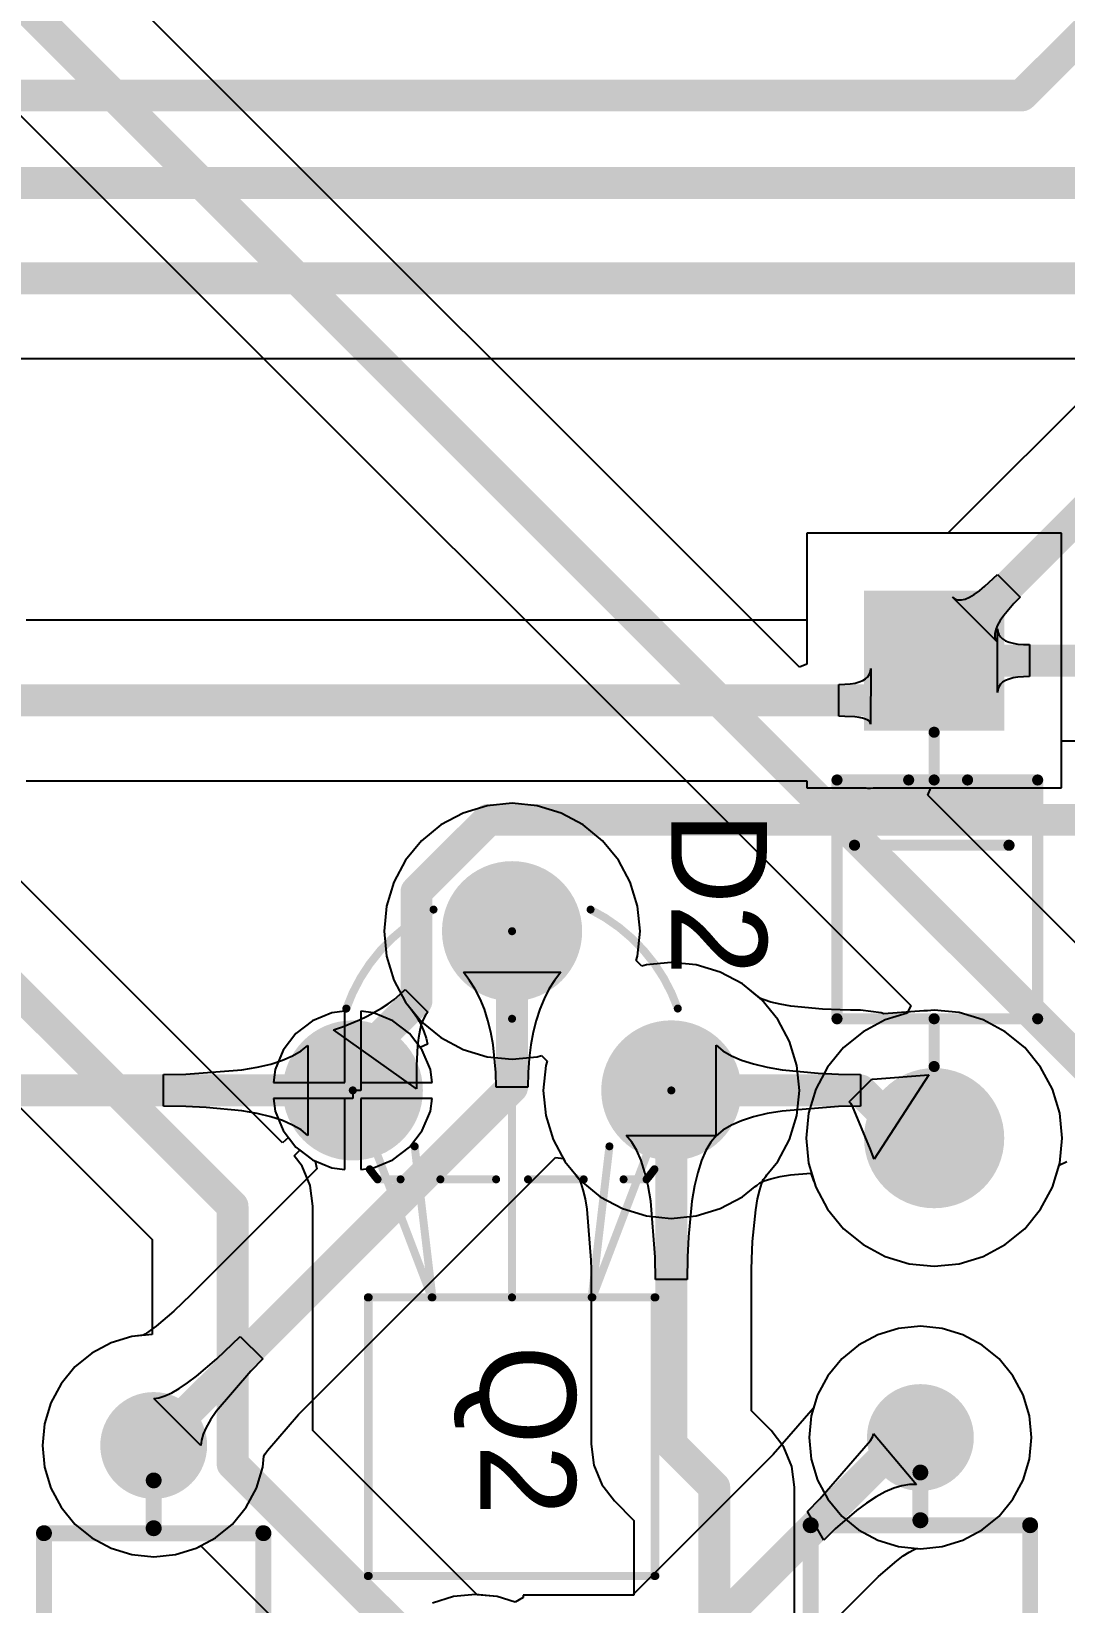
# Model space of a CAD drawing. Header units: millimetres. Extents: x 0 to 190, y 0 to 100.
# Drawn here: x 145.5 to 161.97, y 39.71 to 64.78 of the extents above; entities that cross this region are included whole.
import ezdxf

# ---------------------------------------------------------------- set-up
doc = ezdxf.new("R2010")
doc.units = ezdxf.units.MM
for name, color, linetype in [('BottomLayer', 5, 'Continuous'), ('BottomSolder', 6, 'Continuous'), ('Mechanical13', 56, 'Continuous'), ('MultiLayer', 9, 'Continuous'), ('PadHoleLayer', 156, 'Continuous'), ('TopLayer', 1, 'Continuous'), ('TopOverlay', 2, 'Continuous'), ('TopSolder', 216, 'Continuous')]:
    doc.layers.add(name, color=color, linetype=linetype)

# ---------------------------------------------------------------- blocks, each defined once
blk = doc.blocks.new('_________1_2__35')
at = {"layer": 'BottomLayer'}
h = blk.add_hatch(color=5, dxfattribs=at)
edge = h.paths.add_edge_path()
edge.add_arc((-6.4, 0), 0.75, 0, 360)
h = blk.add_hatch(color=5, dxfattribs=at)
edge = h.paths.add_edge_path()
edge.add_arc((6.4, 0), 0.75, 0, 360)
at = {"layer": 'BottomSolder'}
h = blk.add_hatch(color=6, dxfattribs=at)
edge = h.paths.add_edge_path()
edge.add_arc((-6.4, 0), 0.852, 0, 360)
h = blk.add_hatch(color=6, dxfattribs=at)
edge = h.paths.add_edge_path()
edge.add_arc((6.4, 0), 0.852, 0, 360)
at = {"layer": 'MultiLayer'}
h = blk.add_hatch(color=9, dxfattribs=at)
edge = h.paths.add_edge_path()
edge.add_arc((-6.4, 0), 0.75, 0, 360)
h = blk.add_hatch(color=9, dxfattribs=at)
edge = h.paths.add_edge_path()
edge.add_arc((6.4, 0), 0.75, 0, 360)
at = {"layer": 'PadHoleLayer'}
h = blk.add_hatch(color=156, dxfattribs=at)
edge = h.paths.add_edge_path()
edge.add_arc((-6.4, 0), 0.35, 0, 360)
h = blk.add_hatch(color=156, dxfattribs=at)
edge = h.paths.add_edge_path()
edge.add_arc((6.4, 0), 0.35, 0, 360)
at = {"layer": 'TopLayer'}
h = blk.add_hatch(color=1, dxfattribs=at)
edge = h.paths.add_edge_path()
edge.add_arc((-6.4, 0), 0.75, 0, 360)
h = blk.add_hatch(color=1, dxfattribs=at)
edge = h.paths.add_edge_path()
edge.add_arc((6.4, 0), 0.75, 0, 360)
at = {"layer": 'TopSolder'}
h = blk.add_hatch(color=216, dxfattribs=at)
edge = h.paths.add_edge_path()
edge.add_arc((-6.4, 0), 0.852, 0, 360)
h = blk.add_hatch(color=216, dxfattribs=at)
edge = h.paths.add_edge_path()
edge.add_arc((6.4, 0), 0.852, 0, 360)
at = {"layer": 'TopOverlay', "const_width": 0.254}
for points in [[(-5, 1.75), (-5, -1.75)], [(-5, 1.75), (5, 1.75)], [(5, 1.75), (5, -1.75)], [(-5.842, 0), (-5.08, 0)], [(5.08, 0), (5.842, 0)], [(-5, -1.75), (5, -1.75)]]:
    blk.add_lwpolyline(points, dxfattribs=at)
at = {"layer": 'TopOverlay', "const_width": 0.127}
for points in [[(-5.064, 1.75, 1), (-4.937, 1.75, 1)], [(-5.064, 1.75, 1), (-4.937, 1.75, 1)], [(4.937, 1.75, 1), (5.064, 1.75, 1)], [(4.937, 1.75, 1), (5.064, 1.75, 1)], [(-5.905, 0, 1), (-5.779, 0, 1)], [(-5.144, 0, 1), (-5.016, 0, 1)], [(5.016, 0, 1), (5.144, 0, 1)], [(5.779, 0, 1), (5.905, 0, 1)], [(-5.064, -1.75, 1), (-4.937, -1.75, 1)], [(-5.064, -1.75, 1), (-4.937, -1.75, 1)], [(4.937, -1.75, 1), (5.064, -1.75, 1)], [(4.937, -1.75, 1), (5.064, -1.75, 1)]]:
    blk.add_lwpolyline(points, format="xyb", close=True, dxfattribs=at)
blk = doc.blocks.new('_________1_2__36')
at = {"layer": 'BottomLayer'}
h = blk.add_hatch(color=5, dxfattribs=at)
edge = h.paths.add_edge_path()
edge.add_arc((-6.4, 0), 0.75, 0, 360)
h = blk.add_hatch(color=5, dxfattribs=at)
edge = h.paths.add_edge_path()
edge.add_arc((6.4, 0), 0.75, 0, 360)
at = {"layer": 'BottomSolder'}
h = blk.add_hatch(color=6, dxfattribs=at)
edge = h.paths.add_edge_path()
edge.add_arc((-6.4, 0), 0.852, 0, 360)
h = blk.add_hatch(color=6, dxfattribs=at)
edge = h.paths.add_edge_path()
edge.add_arc((6.4, 0), 0.852, 0, 360)
at = {"layer": 'MultiLayer'}
h = blk.add_hatch(color=9, dxfattribs=at)
edge = h.paths.add_edge_path()
edge.add_arc((-6.4, 0), 0.75, 0, 360)
h = blk.add_hatch(color=9, dxfattribs=at)
edge = h.paths.add_edge_path()
edge.add_arc((6.4, 0), 0.75, 0, 360)
at = {"layer": 'PadHoleLayer'}
h = blk.add_hatch(color=156, dxfattribs=at)
edge = h.paths.add_edge_path()
edge.add_arc((-6.4, 0), 0.35, 0, 360)
h = blk.add_hatch(color=156, dxfattribs=at)
edge = h.paths.add_edge_path()
edge.add_arc((6.4, 0), 0.35, 0, 360)
at = {"layer": 'TopLayer'}
h = blk.add_hatch(color=1, dxfattribs=at)
edge = h.paths.add_edge_path()
edge.add_arc((-6.4, 0), 0.75, 0, 360)
h = blk.add_hatch(color=1, dxfattribs=at)
edge = h.paths.add_edge_path()
edge.add_arc((6.4, 0), 0.75, 0, 360)
at = {"layer": 'TopSolder'}
h = blk.add_hatch(color=216, dxfattribs=at)
edge = h.paths.add_edge_path()
edge.add_arc((-6.4, 0), 0.852, 0, 360)
h = blk.add_hatch(color=216, dxfattribs=at)
edge = h.paths.add_edge_path()
edge.add_arc((6.4, 0), 0.852, 0, 360)
at = {"layer": 'TopOverlay', "const_width": 0.254}
for points in [[(-5, -1.75), (-5, 1.75)], [(5, 1.75), (-5, 1.75)], [(5, -1.75), (5, 1.75)], [(-5.08, 0), (-5.842, 0)], [(5.842, 0), (5.08, 0)], [(5, -1.75), (-5, -1.75)]]:
    blk.add_lwpolyline(points, dxfattribs=at)
at = {"layer": 'TopOverlay', "const_width": 0.127}
for points in [[(-5.064, 1.75, 1), (-4.937, 1.75, 1)], [(-5.064, 1.75, 1), (-4.937, 1.75, 1)], [(4.937, 1.75, 1), (5.064, 1.75, 1)], [(4.937, 1.75, 1), (5.064, 1.75, 1)], [(-5.905, 0, 1), (-5.779, 0, 1)], [(-5.144, 0, 1), (-5.016, 0, 1)], [(5.016, 0, 1), (5.144, 0, 1)], [(5.779, 0, 1), (5.905, 0, 1)], [(-5.064, -1.75, 1), (-4.937, -1.75, 1)], [(-5.064, -1.75, 1), (-4.937, -1.75, 1)], [(4.937, -1.75, 1), (5.064, -1.75, 1)], [(4.937, -1.75, 1), (5.064, -1.75, 1)]]:
    blk.add_lwpolyline(points, format="xyb", close=True, dxfattribs=at)
blk = doc.blocks.new('TO_92_F____41')
at = {"layer": 'BottomLayer'}
h = blk.add_hatch(color=5, dxfattribs=at)
edge = h.paths.add_edge_path()
edge.add_arc((0, 2.54), 1.016, 0, 360)
h = blk.add_hatch(color=5, dxfattribs=at)
edge = h.paths.add_edge_path()
edge.add_arc((2.54, 0), 1.016, 0, 360)
h = blk.add_hatch(color=5, dxfattribs=at)
edge = h.paths.add_edge_path()
edge.add_arc((0, -2.54), 1.016, 0, 360)
at = {"layer": 'BottomSolder'}
h = blk.add_hatch(color=6, dxfattribs=at)
edge = h.paths.add_edge_path()
edge.add_arc((0, 2.54), 1.118, 0, 360)
h = blk.add_hatch(color=6, dxfattribs=at)
edge = h.paths.add_edge_path()
edge.add_arc((2.54, 0), 1.118, 0, 360)
h = blk.add_hatch(color=6, dxfattribs=at)
edge = h.paths.add_edge_path()
edge.add_arc((0, -2.54), 1.118, 0, 360)
at = {"layer": 'MultiLayer'}
h = blk.add_hatch(color=9, dxfattribs=at)
edge = h.paths.add_edge_path()
edge.add_arc((0, 2.54), 1.016, 0, 360)
h = blk.add_hatch(color=9, dxfattribs=at)
edge = h.paths.add_edge_path()
edge.add_arc((2.54, 0), 1.016, 0, 360)
h = blk.add_hatch(color=9, dxfattribs=at)
edge = h.paths.add_edge_path()
edge.add_arc((0, -2.54), 1.016, 0, 360)
at = {"layer": 'PadHoleLayer'}
h = blk.add_hatch(color=156, dxfattribs=at)
edge = h.paths.add_edge_path()
edge.add_arc((0, 2.54), 0.457, 0, 360)
h = blk.add_hatch(color=156, dxfattribs=at)
edge = h.paths.add_edge_path()
edge.add_arc((2.54, 0), 0.457, 0, 360)
h = blk.add_hatch(color=156, dxfattribs=at)
edge = h.paths.add_edge_path()
edge.add_arc((0, -2.54), 0.457, 0, 360)
at = {"layer": 'TopLayer'}
h = blk.add_hatch(color=1, dxfattribs=at)
edge = h.paths.add_edge_path()
edge.add_arc((0, 2.54), 1.016, 0, 360)
h = blk.add_hatch(color=1, dxfattribs=at)
edge = h.paths.add_edge_path()
edge.add_arc((2.54, 0), 1.016, 0, 360)
h = blk.add_hatch(color=1, dxfattribs=at)
edge = h.paths.add_edge_path()
edge.add_arc((0, -2.54), 1.016, 0, 360)
at = {"layer": 'TopSolder'}
h = blk.add_hatch(color=216, dxfattribs=at)
edge = h.paths.add_edge_path()
edge.add_arc((0, 2.54), 1.118, 0, 360)
h = blk.add_hatch(color=216, dxfattribs=at)
edge = h.paths.add_edge_path()
edge.add_arc((2.54, 0), 1.118, 0, 360)
h = blk.add_hatch(color=216, dxfattribs=at)
edge = h.paths.add_edge_path()
edge.add_arc((0, -2.54), 1.118, 0, 360)
at = {"layer": 'Mechanical13', "const_width": 0.127}
for points in [[(0, 2.54), (-3.302, 1.281)], [(-7.747, 2.286), (-3.302, 2.286)], [(-7.747, 2.286), (-7.747, -2.286)], [(-3.302, 2.286), (-3.302, -2.286)], [(-3.302, 0.002), (2.54, 0)], [(-3.302, -1.281), (0, -2.54)], [(-7.747, -2.286), (-3.302, -2.286)]]:
    blk.add_lwpolyline(points, dxfattribs=at)
at = {"layer": 'Mechanical13', "const_width": 0.0635}
for points in [[(-0.032, 2.54, 1), (0.032, 2.54, 1)], [(-7.779, 2.286, 1), (-7.715, 2.286, 1)], [(-7.779, 2.286, 1), (-7.715, 2.286, 1)], [(-3.334, 2.286, 1), (-3.27, 2.286, 1)], [(-3.334, 2.286, 1), (-3.27, 2.286, 1)], [(-3.334, 1.281, 1), (-3.27, 1.281, 1)], [(-3.334, 0.002, 1), (-3.27, 0.002, 1)], [(2.508, 0, 1), (2.572, 0, 1)], [(-3.334, -1.281, 1), (-3.27, -1.281, 1)], [(-7.779, -2.286, 1), (-7.715, -2.286, 1)], [(-7.779, -2.286, 1), (-7.715, -2.286, 1)], [(-3.334, -2.286, 1), (-3.27, -2.286, 1)], [(-3.334, -2.286, 1), (-3.27, -2.286, 1)], [(-0.032, -2.54, 1), (0.032, -2.54, 1)]]:
    blk.add_lwpolyline(points, format="xyb", close=True, dxfattribs=at)
at = {"layer": 'TopOverlay', "const_width": 0.127}
for points in [[(1.306, 2.643, -0.195037), (2.885, 1.252)], [(-1.419, 2.145, -0.018164), (-1.258, 2.27)], [(2.885, -1.252, -0.195037), (1.306, -2.643)], [(-1.258, -2.27, -0.018164), (-1.419, -2.145)]]:
    blk.add_lwpolyline(points, format="xyb", dxfattribs=at)
at = {"layer": 'TopOverlay', "const_width": 0.0635}
for points in [[(1.274, 2.643, 1), (1.338, 2.643, 1)], [(-7.78, 2.3, 1), (-7.716, 2.3, 1)], [(-7.78, 2.3, 1), (-7.716, 2.3, 1)], [(-3.335, 2.3, 1), (-3.271, 2.3, 1)], [(-3.335, 2.3, 1), (-3.271, 2.3, 1)], [(-1.29, 2.27, 1), (-1.227, 2.27, 1)], [(-1.451, 2.145, 1), (-1.387, 2.145, 1)], [(-1.451, 2.145, 1), (-1.387, 2.145, 1)], [(-1.451, 1.778, 1), (-1.387, 1.778, 1)], [(-0.924, 1.553, 1), (-0.861, 1.553, 1)], [(-3.334, 1.27, 1), (-3.27, 1.27, 1)], [(2.854, 1.252, 1), (2.917, 1.252, 1)], [(-1.451, 1.143, 1), (-1.387, 1.143, 1)], [(-1.451, 0.254, 1), (-1.387, 0.254, 1)], [(-3.335, 0, 1), (-3.271, 0, 1)], [(1.111, 0, 1), (1.175, 0, 1)], [(-1.451, -0.254, 1), (-1.387, -0.254, 1)], [(-3.334, -1.27, 1), (-3.27, -1.27, 1)], [(-1.451, -1.143, 1), (-1.387, -1.143, 1)], [(2.854, -1.252, 1), (2.917, -1.252, 1)], [(-0.924, -1.553, 1), (-0.861, -1.553, 1)], [(-1.451, -1.778, 1), (-1.387, -1.778, 1)], [(-7.78, -2.272, 1), (-7.716, -2.272, 1)], [(-7.78, -2.272, 1), (-7.716, -2.272, 1)], [(-3.335, -2.272, 1), (-3.271, -2.272, 1)], [(-3.335, -2.272, 1), (-3.271, -2.272, 1)], [(-1.451, -2.145, 1), (-1.387, -2.145, 1)], [(-1.451, -2.145, 1), (-1.387, -2.145, 1)], [(-1.29, -2.27, 1), (-1.227, -2.27, 1)], [(1.274, -2.643, 1), (1.338, -2.643, 1)]]:
    blk.add_lwpolyline(points, format="xyb", close=True, dxfattribs=at)
at = {"layer": 'TopOverlay', "const_width": 0.127}
for points in [[(-7.748, 2.3), (-3.303, 2.3)], [(-7.748, 2.3), (-7.748, -2.272)], [(-3.303, 2.3), (-3.303, -2.272)], [(-1.419, 2.145), (-1.419, 1.778)], [(-0.892, 1.553), (-3.302, 1.27)], [(-1.419, 1.143), (-1.419, 0.254)], [(-3.303, 0), (1.143, 0)], [(-1.419, -0.254), (-1.419, -1.143)], [(-3.302, -1.27), (-0.892, -1.553)], [(-1.419, -1.778), (-1.419, -2.145)], [(-7.748, -2.272), (-3.303, -2.272)]]:
    blk.add_lwpolyline(points, dxfattribs=at)
blk = doc.blocks.new('DIODE_1A_57')
at = {"layer": 'BottomLayer'}
blk.add_hatch(color=5, dxfattribs=at).paths.add_polyline_path([(-9.906, 1.016), (-7.874, 1.016), (-7.874, -1.016), (-9.906, -1.016)])
h = blk.add_hatch(color=5, dxfattribs=at)
edge = h.paths.add_edge_path()
edge.add_arc((-1.27, 0), 1.016, 0, 360)
at = {"layer": 'BottomSolder'}
blk.add_hatch(color=6, dxfattribs=at).paths.add_polyline_path([(-10.008, 1.118), (-7.772, 1.118), (-7.772, -1.118), (-10.008, -1.118)])
h = blk.add_hatch(color=6, dxfattribs=at)
edge = h.paths.add_edge_path()
edge.add_arc((-1.27, 0), 1.118, 0, 360)
at = {"layer": 'MultiLayer'}
blk.add_hatch(color=9, dxfattribs=at).paths.add_polyline_path([(-9.906, 1.016), (-7.874, 1.016), (-7.874, -1.016), (-9.906, -1.016)])
h = blk.add_hatch(color=9, dxfattribs=at)
edge = h.paths.add_edge_path()
edge.add_arc((-1.27, 0), 1.016, 0, 360)
at = {"layer": 'PadHoleLayer'}
h = blk.add_hatch(color=156, dxfattribs=at)
edge = h.paths.add_edge_path()
edge.add_arc((-8.89, 0), 0.445, 0, 360)
h = blk.add_hatch(color=156, dxfattribs=at)
edge = h.paths.add_edge_path()
edge.add_arc((-1.27, 0), 0.445, 0, 360)
at = {"layer": 'TopLayer'}
blk.add_hatch(color=1, dxfattribs=at).paths.add_polyline_path([(-9.906, 1.016), (-7.874, 1.016), (-7.874, -1.016), (-9.906, -1.016)])
h = blk.add_hatch(color=1, dxfattribs=at)
edge = h.paths.add_edge_path()
edge.add_arc((-1.27, 0), 1.016, 0, 360)
at = {"layer": 'TopOverlay'}
blk.add_hatch(color=2, dxfattribs=at).paths.add_polyline_path([(-6.985, -1.549), (-6.477, -1.549), (-6.477, 1.651), (-6.985, 1.651)])
at = {"layer": 'TopSolder'}
blk.add_hatch(color=216, dxfattribs=at).paths.add_polyline_path([(-10.008, 1.118), (-7.772, 1.118), (-7.772, -1.118), (-10.008, -1.118)])
h = blk.add_hatch(color=216, dxfattribs=at)
edge = h.paths.add_edge_path()
edge.add_arc((-1.27, 0), 1.118, 0, 360)
at = {"layer": 'TopOverlay', "const_width": 0.178}
for points in [[(-6.985, 0), (-6.985, 1.651)], [(-3.175, 1.651), (-6.985, 1.651)], [(-3.175, -1.549), (-3.175, 1.651)], [(-5.944, -1.27), (-5.944, 1.194)], [(-6.985, 0), (-6.985, 0.533)], [(-6.985, 0), (-7.747, 0)], [(-6.985, -1.549), (-6.985, 0)], [(-6.985, -0.406), (-6.985, 0)], [(-2.413, 0), (-3.175, 0)], [(-3.175, -1.549), (-6.985, -1.549)]]:
    blk.add_lwpolyline(points, dxfattribs=at)
at = {"layer": 'TopOverlay', "const_width": 0.0889}
for points in [[(-7.029, 1.651, 1), (-6.941, 1.651, 1)], [(-7.029, 1.651, 1), (-6.941, 1.651, 1)], [(-3.219, 1.651, 1), (-3.131, 1.651, 1)], [(-3.219, 1.651, 1), (-3.131, 1.651, 1)], [(-5.988, 1.194, 1), (-5.899, 1.194, 1)], [(-7.029, 0.533, 1), (-6.941, 0.533, 1)], [(-7.791, 0, 1), (-7.703, 0, 1)], [(-7.029, 0, 1), (-6.941, 0, 1)], [(-7.029, 0, 1), (-6.941, 0, 1)], [(-7.029, 0, 1), (-6.941, 0, 1)], [(-7.029, 0, 1), (-6.941, 0, 1)], [(-7.029, 0, 1), (-6.941, 0, 1)], [(-3.219, 0, 1), (-3.131, 0, 1)], [(-2.457, 0, 1), (-2.369, 0, 1)], [(-7.029, -0.406, 1), (-6.941, -0.406, 1)], [(-5.988, -1.27, 1), (-5.899, -1.27, 1)], [(-7.029, -1.549, 1), (-6.941, -1.549, 1)], [(-7.029, -1.549, 1), (-6.941, -1.549, 1)], [(-3.219, -1.549, 1), (-3.131, -1.549, 1)], [(-3.219, -1.549, 1), (-3.131, -1.549, 1)]]:
    blk.add_lwpolyline(points, format="xyb", close=True, dxfattribs=at)

msp = doc.modelspace()

# ---------------------------------------------------------------- linework, layer by layer
at = {"layer": 'BottomLayer'}
for p, q in [((127.977, 59.556), (162.735, 59.556)), ((162.783, 59.439), (160.151, 56.806)), ((160.111, 56.769), (157.861, 56.769)), ((157.861, 56.769), (157.861, 55.383)), ((160.151, 56.806), (160.111, 56.769)), ((160.614, 55.85), (160.704, 55.922)), ((160.704, 55.922), (160.906, 56.109)), ((160.906, 56.109), (161.265, 55.75)), ((160.903, 55.032), (160.188, 55.747)), ((160.188, 55.747), (160.227, 55.718)), ((160.227, 55.718), (160.273, 55.704)), ((160.273, 55.704), (160.327, 55.705)), ((160.327, 55.705), (160.388, 55.719)), ((160.388, 55.719), (160.456, 55.748)), ((160.456, 55.748), (160.532, 55.792)), ((160.532, 55.792), (160.614, 55.85)), ((161.265, 55.75), (161.164, 55.646)), ((161.006, 55.458), (160.948, 55.376)), ((161.164, 55.646), (161.006, 55.458)), ((157.861, 55.383), (145.415, 55.383)), ((160.861, 55.171), (160.86, 55.117)), ((160.875, 55.232), (160.861, 55.171)), ((160.904, 55.3), (160.875, 55.232)), ((160.903, 54.229), (160.903, 55.245)), ((160.903, 55.245), (160.908, 55.197)), ((160.948, 55.376), (160.904, 55.3)), ((160.908, 55.197), (160.923, 55.154)), ((160.923, 55.154), (160.949, 55.115)), ((160.86, 55.117), (160.874, 55.071)), ((160.874, 55.071), (160.903, 55.032)), ((160.949, 55.115), (160.985, 55.082)), ((160.985, 55.082), (161.031, 55.054)), ((161.031, 55.054), (161.087, 55.032)), ((161.087, 55.032), (161.153, 55.014)), ((161.153, 55.014), (161.23, 55.001)), ((161.23, 55.001), (161.317, 54.994)), ((161.317, 54.994), (161.414, 54.991)), ((161.414, 54.991), (161.414, 54.483)), ((158.699, 54.397), (158.755, 54.419)), ((158.755, 54.419), (158.801, 54.447)), ((158.801, 54.447), (158.837, 54.48)), ((158.837, 54.48), (158.862, 54.519)), ((158.862, 54.519), (158.878, 54.562)), ((158.878, 54.562), (158.883, 54.61)), ((158.883, 54.61), (158.88, 53.724)), ((161.031, 54.419), (160.985, 54.392)), ((161.087, 54.442), (161.031, 54.419)), ((161.153, 54.46), (161.087, 54.442)), ((161.23, 54.473), (161.153, 54.46)), ((161.317, 54.48), (161.23, 54.473)), ((161.414, 54.483), (161.317, 54.48)), ((158.372, 54.356), (158.469, 54.359)), ((158.372, 53.848), (158.372, 54.356)), ((158.469, 54.359), (158.556, 54.366)), ((158.556, 54.366), (158.632, 54.379)), ((158.632, 54.379), (158.699, 54.397)), ((160.908, 54.277), (160.903, 54.229)), ((160.923, 54.32), (160.908, 54.277)), ((160.949, 54.359), (160.923, 54.32)), ((160.985, 54.392), (160.949, 54.359)), ((158.469, 53.847), (158.372, 53.848)), ((158.631, 53.837), (158.469, 53.847)), ((158.697, 53.828), (158.631, 53.837)), ((158.753, 53.817), (158.697, 53.828)), ((158.799, 53.803), (158.753, 53.817)), ((158.834, 53.787), (158.799, 53.803)), ((158.86, 53.769), (158.834, 53.787)), ((158.875, 53.748), (158.86, 53.769)), ((158.88, 53.724), (158.875, 53.748)), ((161.925, 52.705), (161.925, 53.456)), ((161.925, 53.456), (174.371, 53.456)), ((145.415, 52.821), (157.861, 52.821)), ((157.861, 52.821), (157.861, 52.705)), ((157.861, 52.705), (158.805, 52.705)), ((158.805, 52.705), (158.829, 52.701)), ((158.829, 52.701), (158.853, 52.702)), ((158.853, 52.702), (158.877, 52.699)), ((158.877, 52.699), (158.921, 52.705)), ((158.921, 52.705), (161.925, 52.705)), ((152.764, 52.422), (152.381, 52.305)), ((153.162, 52.461), (152.764, 52.422)), ((153.56, 52.422), (153.162, 52.461)), ((153.943, 52.305), (153.56, 52.422)), ((152.381, 52.305), (152.028, 52.117)), ((154.296, 52.117), (153.943, 52.305)), ((152.028, 52.117), (151.718, 51.863)), ((154.606, 51.863), (154.296, 52.117)), ((151.718, 51.863), (151.464, 51.553)), ((154.86, 51.553), (154.606, 51.863)), ((151.464, 51.553), (151.276, 51.2)), ((155.048, 51.2), (154.86, 51.553)), ((151.276, 51.2), (151.159, 50.817)), ((155.165, 50.817), (155.048, 51.2)), ((151.159, 50.817), (151.12, 50.419)), ((155.204, 50.419), (155.165, 50.817)), ((151.12, 50.419), (151.159, 50.021)), ((155.165, 50.021), (155.204, 50.419)), ((151.159, 50.021), (151.276, 49.638)), ((155.143, 49.95), (155.165, 50.021)), ((155.233, 49.86), (155.143, 49.95)), ((155.702, 49.921), (155.304, 49.882)), ((156.1, 49.882), (155.702, 49.921)), ((151.276, 49.638), (151.464, 49.285)), ((152.485, 49.634), (152.386, 49.764)), ((152.386, 49.764), (153.938, 49.764)), ((153.938, 49.764), (153.839, 49.634)), ((155.304, 49.882), (155.233, 49.86)), ((156.483, 49.765), (156.1, 49.882)), ((156.836, 49.577), (156.483, 49.765)), ((151.283, 49.332), (151.374, 49.408)), ((151.374, 49.408), (151.458, 49.487)), ((151.458, 49.487), (151.818, 49.128)), ((152.574, 49.492), (152.485, 49.634)), ((152.652, 49.339), (152.574, 49.492)), ((153.75, 49.492), (153.672, 49.339)), ((153.839, 49.634), (153.75, 49.492)), ((157.037, 49.412), (156.836, 49.577)), ((157.067, 49.394), (157.037, 49.412)), ((157.113, 49.355), (157.067, 49.394)), ((150.495, 49.143), (150.29, 49.116)), ((150.495, 48.006), (150.495, 49.143)), ((150.954, 49.116), (150.749, 49.143)), ((150.749, 49.143), (150.749, 47.879)), ((150.852, 49.063), (151.081, 49.191)), ((151.081, 49.191), (151.186, 49.26)), ((151.186, 49.26), (151.283, 49.332)), ((151.464, 49.285), (151.547, 49.183)), ((151.547, 49.183), (151.572, 49.141)), ((151.572, 49.141), (151.642, 49.049)), ((152.72, 49.173), (152.652, 49.339)), ((152.777, 48.996), (152.72, 49.173)), ((153.604, 49.173), (153.547, 48.996)), ((153.672, 49.339), (153.604, 49.173)), ((157.125, 49.348), (157.113, 49.355)), ((157.184, 49.323), (157.125, 49.348)), ((157.288, 49.289), (157.184, 49.323)), ((157.435, 49.254), (157.288, 49.289)), ((157.61, 49.224), (157.435, 49.254)), ((158.114, 49.174), (157.61, 49.224)), ((158.395, 49.162), (158.114, 49.174)), ((158.56, 49.16), (158.395, 49.162)), ((158.719, 49.16), (158.56, 49.16)), ((159.05, 49.116), (158.719, 49.16)), ((159.729, 49.151), (159.089, 49.1)), ((159.785, 49.148), (159.729, 49.151)), ((159.893, 49.159), (159.785, 49.148)), ((160.291, 49.12), (159.893, 49.159)), ((149.982, 48.988), (149.716, 48.785)), ((150.29, 49.116), (149.982, 48.988)), ((150.313, 48.847), (150.458, 48.896)), ((150.458, 48.896), (150.728, 49.004)), ((150.728, 49.004), (150.852, 49.063)), ((151.262, 48.988), (150.954, 49.116)), ((151.528, 48.785), (151.262, 48.988)), ((151.642, 49.049), (151.681, 48.986)), ((151.681, 48.986), (151.72, 48.911)), ((151.715, 48.931), (151.69, 48.833)), ((151.744, 49.013), (151.715, 48.931)), ((151.72, 48.911), (151.757, 48.82)), ((151.779, 49.078), (151.744, 49.013)), ((151.818, 49.128), (151.779, 49.078)), ((152.824, 48.806), (152.777, 48.996)), ((153.547, 48.996), (153.5, 48.806)), ((159.089, 49.1), (159.05, 49.116)), ((160.674, 49.003), (160.291, 49.12)), ((161.027, 48.815), (160.674, 49.003)), ((149.716, 48.785), (149.513, 48.519)), ((151.638, 47.905), (150.313, 48.847)), ((151.698, 48.563), (151.528, 48.785)), ((151.67, 48.719), (151.654, 48.589)), ((151.69, 48.833), (151.67, 48.719)), ((151.757, 48.82), (151.791, 48.714)), ((151.791, 48.714), (151.815, 48.619)), ((152.861, 48.605), (152.824, 48.806)), ((153.5, 48.806), (153.463, 48.605)), ((161.337, 48.561), (161.027, 48.815)), ((149.513, 48.519), (149.385, 48.211)), ((149.502, 48.361), (149.663, 48.431)), ((149.663, 48.431), (149.797, 48.51)), ((149.797, 48.51), (149.904, 48.598)), ((149.904, 48.598), (149.904, 47.16)), ((151.654, 48.589), (151.637, 48.279)), ((151.699, 48.563), (151.698, 48.563)), ((151.815, 48.619), (151.699, 48.563)), ((152.903, 48.166), (152.861, 48.605)), ((153.437, 48.392), (153.421, 48.166)), ((153.463, 48.605), (153.437, 48.392)), ((156.416, 47.156), (156.416, 48.602)), ((156.416, 48.602), (156.524, 48.513)), ((156.524, 48.513), (156.66, 48.433)), ((156.66, 48.433), (156.822, 48.363)), ((161.591, 48.251), (161.337, 48.561)), ((147.606, 48.133), (147.959, 48.138)), ((147.606, 47.625), (147.606, 48.133)), ((147.959, 48.138), (148.853, 48.207)), ((148.853, 48.207), (149.097, 48.249)), ((149.097, 48.249), (149.313, 48.3)), ((149.313, 48.3), (149.502, 48.361)), ((149.385, 48.211), (149.358, 48.006)), ((151.637, 48.279), (151.638, 47.905)), ((152.908, 47.929), (152.903, 48.166)), ((153.421, 48.166), (153.416, 47.929)), ((156.822, 48.363), (157.012, 48.302)), ((157.012, 48.302), (157.229, 48.25)), ((157.229, 48.25), (157.472, 48.208)), ((157.472, 48.208), (158.041, 48.152)), ((158.041, 48.152), (158.366, 48.138)), ((158.366, 48.138), (158.718, 48.133)), ((158.718, 48.133), (158.718, 47.625)), ((161.779, 47.898), (161.591, 48.251)), ((149.358, 48.006), (150.495, 48.006)), ((153.416, 47.929), (152.908, 47.929)), ((158.539, 47.699), (158.898, 48.059)), ((158.898, 48.059), (158.908, 48.059)), ((158.908, 48.059), (158.982, 48.064)), ((159.81, 48.13), (158.935, 46.78)), ((158.982, 48.064), (159.81, 48.13)), ((161.896, 47.515), (161.779, 47.898)), ((150.622, 47.752), (149.358, 47.752)), ((149.358, 47.752), (149.385, 47.547)), ((150.749, 47.879), (150.622, 47.879)), ((150.622, 47.879), (150.622, 47.752)), ((158.563, 47.67), (158.539, 47.699)), ((158.591, 47.627), (158.563, 47.67)), ((147.959, 47.62), (147.606, 47.625)), ((148.285, 47.606), (147.959, 47.62)), ((148.853, 47.551), (148.285, 47.606)), ((149.097, 47.509), (148.853, 47.551)), ((149.313, 47.458), (149.097, 47.509)), ((149.502, 47.397), (149.313, 47.458)), ((149.385, 47.547), (149.513, 47.239)), ((149.663, 47.327), (149.502, 47.397)), ((156.822, 47.395), (156.66, 47.325)), ((157.012, 47.456), (156.822, 47.395)), ((157.229, 47.508), (157.012, 47.456)), ((157.472, 47.55), (157.229, 47.508)), ((158.366, 47.62), (157.472, 47.55)), ((158.718, 47.625), (158.366, 47.62)), ((158.879, 46.935), (158.591, 47.627)), ((161.935, 47.117), (161.896, 47.515)), ((149.513, 47.239), (149.716, 46.973)), ((149.797, 47.248), (149.663, 47.327)), ((149.904, 47.16), (149.797, 47.248)), ((156.524, 47.245), (156.416, 47.156)), ((156.66, 47.325), (156.524, 47.245)), ((149.716, 46.973), (149.982, 46.77)), ((158.935, 46.78), (158.879, 46.935)), ((161.896, 46.719), (161.935, 47.117)), ((150.049, 46.627), (148.037, 44.615)), ((149.766, 42.721), (153.854, 46.809)), ((149.982, 46.77), (150.024, 46.752)), ((150.024, 46.752), (150.049, 46.627)), ((153.854, 46.809), (153.98, 46.791)), ((153.98, 46.791), (154.004, 46.745)), ((154.004, 46.745), (154.258, 46.435)), ((161.779, 46.336), (161.896, 46.719)), ((154.258, 46.435), (154.568, 46.181)), ((157.067, 46.364), (157.113, 46.403)), ((157.113, 46.403), (157.125, 46.41)), ((157.125, 46.41), (157.184, 46.435)), ((157.184, 46.435), (157.288, 46.469)), ((157.288, 46.469), (157.435, 46.504)), ((157.435, 46.504), (157.6, 46.532)), ((157.6, 46.532), (157.926, 46.558)), ((157.926, 46.558), (157.969, 46.436)), ((157.969, 46.436), (157.986, 46.403)), ((157.986, 46.403), (158.007, 46.336)), ((154.568, 46.181), (154.921, 45.993)), ((156.483, 45.993), (156.836, 46.181)), ((156.836, 46.181), (157.037, 46.346)), ((157.037, 46.346), (157.067, 46.364)), ((158.007, 46.336), (158.195, 45.983)), ((161.591, 45.983), (161.779, 46.336)), ((154.921, 45.993), (155.304, 45.876)), ((155.304, 45.876), (155.702, 45.837)), ((155.702, 45.837), (156.1, 45.876)), ((156.1, 45.876), (156.483, 45.993)), ((158.195, 45.983), (158.449, 45.673)), ((161.337, 45.673), (161.591, 45.983)), ((158.449, 45.673), (158.759, 45.419)), ((161.027, 45.419), (161.337, 45.673)), ((158.759, 45.419), (159.112, 45.231)), ((160.674, 45.231), (161.027, 45.419)), ((159.112, 45.231), (159.495, 45.114)), ((160.291, 45.114), (160.674, 45.231)), ((159.495, 45.114), (159.893, 45.075)), ((159.893, 45.075), (160.291, 45.114)), ((148.037, 44.615), (147.767, 44.357)), ((147.767, 44.357), (147.489, 44.119)), ((147.101, 43.954), (146.768, 43.853)), ((147.277, 43.972), (147.101, 43.954)), ((147.312, 43.992), (147.277, 43.972)), ((147.392, 44.046), (147.312, 43.992)), ((147.489, 44.119), (147.392, 44.046)), ((148.455, 43.597), (148.827, 43.953)), ((148.827, 43.953), (149.186, 43.594)), ((158.995, 43.98), (158.688, 43.816)), ((159.327, 44.081), (158.995, 43.98)), ((159.674, 44.116), (159.327, 44.081)), ((160.02, 44.081), (159.674, 44.116)), ((160.353, 43.98), (160.02, 44.081)), ((160.66, 43.816), (160.353, 43.98)), ((146.461, 43.689), (146.192, 43.469)), ((146.768, 43.853), (146.461, 43.689)), ((158.688, 43.816), (158.419, 43.596)), ((160.928, 43.596), (160.66, 43.816)), ((146.192, 43.469), (145.972, 43.2)), ((148.131, 43.32), (148.455, 43.597)), ((148.998, 43.402), (148.444, 42.754)), ((149.186, 43.594), (148.998, 43.402)), ((158.419, 43.596), (158.198, 43.327)), ((161.149, 43.327), (160.928, 43.596)), ((145.972, 43.2), (145.808, 42.893)), ((147.735, 43.053), (147.855, 43.122)), ((147.855, 43.122), (147.987, 43.211)), ((147.987, 43.211), (148.131, 43.32)), ((158.198, 43.327), (158.034, 43.02)), ((161.313, 43.02), (161.149, 43.327)), ((145.808, 42.893), (145.707, 42.56)), ((147.447, 42.964), (147.531, 42.974)), ((148.197, 42.214), (147.447, 42.964)), ((147.531, 42.974), (147.627, 43.004)), ((147.627, 43.004), (147.735, 43.053)), ((158.034, 43.02), (157.97, 42.808)), ((161.414, 42.687), (161.313, 43.02)), ((148.355, 42.622), (148.286, 42.502)), ((148.444, 42.754), (148.355, 42.622)), ((149.261, 42.133), (149.755, 42.71)), ((149.755, 42.71), (149.766, 42.721)), ((157.97, 42.808), (157.328, 42.072)), ((161.448, 42.341), (161.414, 42.687)), ((145.707, 42.56), (145.672, 42.214)), ((148.237, 42.394), (148.207, 42.298)), ((148.286, 42.502), (148.237, 42.394)), ((158.913, 42.357), (158.927, 42.407)), ((158.927, 42.407), (159.614, 41.593)), ((145.672, 42.214), (145.707, 41.868)), ((148.207, 42.298), (148.197, 42.214)), ((149.225, 42.079), (149.261, 42.133)), ((158.069, 41.362), (158.878, 42.291)), ((158.878, 42.291), (158.913, 42.357)), ((161.414, 41.995), (161.448, 42.341)), ((145.707, 41.868), (145.808, 41.535)), ((149.086, 41.535), (149.187, 41.868)), ((149.187, 41.868), (149.205, 42.044)), ((149.205, 42.044), (149.225, 42.079)), ((157.328, 42.072), (155.121, 39.865)), ((161.313, 41.662), (161.414, 41.995)), ((161.149, 41.355), (161.313, 41.662)), ((145.808, 41.535), (145.972, 41.228)), ((148.922, 41.228), (149.086, 41.535)), ((157.872, 41.163), (158.069, 41.362)), ((158.969, 41.393), (158.817, 41.295)), ((159.113, 41.472), (158.969, 41.393)), ((159.25, 41.532), (159.113, 41.472)), ((159.379, 41.572), (159.25, 41.532)), ((159.5, 41.592), (159.379, 41.572)), ((159.614, 41.593), (159.5, 41.592)), ((145.972, 41.228), (146.192, 40.959)), ((148.702, 40.959), (148.922, 41.228)), ((158.132, 40.705), (157.872, 41.163)), ((158.657, 41.176), (158.315, 40.882)), ((158.817, 41.295), (158.657, 41.176)), ((160.928, 41.086), (161.149, 41.355)), ((146.192, 40.959), (146.461, 40.739)), ((148.433, 40.739), (148.702, 40.959)), ((158.315, 40.882), (158.132, 40.705)), ((160.353, 40.702), (160.66, 40.866)), ((160.66, 40.866), (160.928, 41.086)), ((146.461, 40.739), (146.768, 40.575)), ((148.126, 40.575), (148.433, 40.739)), ((160.02, 40.601), (160.353, 40.702)), ((146.768, 40.575), (147.101, 40.474)), ((147.101, 40.474), (147.447, 40.439)), ((147.447, 40.439), (147.793, 40.474)), ((147.793, 40.474), (148.126, 40.575)), ((159.006, 40.124), (159.297, 40.375)), ((159.297, 40.375), (159.401, 40.452)), ((159.401, 40.452), (159.494, 40.513)), ((159.494, 40.513), (159.565, 40.551)), ((159.565, 40.551), (159.604, 40.568)), ((159.604, 40.568), (159.623, 40.569)), ((159.623, 40.569), (159.635, 40.57)), ((159.635, 40.57), (159.674, 40.566)), ((159.674, 40.566), (160.02, 40.601)), ((158.946, 40.066), (159.006, 40.124)), ((155.121, 39.865), (155.081, 39.827)), ((156.895, 38.016), (158.946, 40.066)), ((152.229, 39.802), (151.893, 39.7)), ((152.577, 39.836), (152.229, 39.802)), ((152.926, 39.802), (152.577, 39.836)), ((153.212, 39.715), (152.926, 39.802)), ((153.339, 39.787), (153.212, 39.715)), ((155.081, 39.827), (153.339, 39.827)), ((153.339, 39.827), (153.339, 39.787))]:
    msp.add_line(p, q, dxfattribs=at)
at = {"layer": 'BottomLayer', "const_width": 0.508}
for points in [[(161.29, 63.754), (164.592, 67.056)], [(127.762, 63.754), (161.29, 63.754)], [(127.889, 62.357), (162.433, 62.357)], [(159.893, 54.737), (167.132, 61.976)], [(127.447, 60.837), (163.453, 60.837)], [(159.258, 54.102), (159.893, 54.737)], [(159.893, 54.737), (175.985, 54.737)], [(143.383, 54.102), (159.258, 54.102)], [(151.638, 51.05), (152.785, 52.197)], [(152.785, 52.197), (162.433, 52.197)], [(151.638, 49.307), (151.638, 51.05)], [(153.162, 47.929), (153.162, 50.419)], [(150.622, 48.291), (151.638, 49.307)], [(150.622, 47.879), (150.622, 48.291)], [(144.957, 47.879), (150.622, 47.879)], [(147.447, 42.214), (153.162, 47.929)], [(155.702, 47.879), (158.719, 47.879)], [(158.719, 47.879), (159.481, 47.117)], [(159.481, 47.117), (159.893, 47.117)], [(155.117, 38.049), (159.409, 42.341)], [(159.409, 42.341), (159.674, 42.341)]]:
    msp.add_lwpolyline(points, dxfattribs=at)
at = {"layer": 'BottomLayer', "const_width": 0.254}
for points in [[(161.163, 63.754, 1), (161.417, 63.754, 1)], [(161.163, 63.754, 1), (161.417, 63.754, 1)], [(159.766, 54.737, 1), (160.02, 54.737, 1)], [(159.766, 54.737, 1), (160.02, 54.737, 1)], [(159.766, 54.737, 1), (160.02, 54.737, 1)], [(159.131, 54.102, 1), (159.385, 54.102, 1)], [(159.131, 54.102, 1), (159.385, 54.102, 1)], [(152.658, 52.197, 1), (152.912, 52.197, 1)], [(152.658, 52.197, 1), (152.912, 52.197, 1)], [(151.511, 51.05, 1), (151.765, 51.05, 1)], [(151.511, 51.05, 1), (151.765, 51.05, 1)], [(153.035, 50.419, 1), (153.289, 50.419, 1)], [(151.511, 49.307, 1), (151.765, 49.307, 1)], [(151.511, 49.307, 1), (151.765, 49.307, 1)], [(150.495, 48.291, 1), (150.749, 48.291, 1)], [(150.495, 48.291, 1), (150.749, 48.291, 1)], [(150.495, 47.879, 1), (150.749, 47.879, 1)], [(150.495, 47.879, 1), (150.749, 47.879, 1)], [(153.035, 47.929, 1), (153.289, 47.929, 1)], [(153.035, 47.929, 1), (153.289, 47.929, 1)], [(155.575, 47.879, 1), (155.829, 47.879, 1)], [(158.592, 47.879, 1), (158.846, 47.879, 1)], [(158.592, 47.879, 1), (158.846, 47.879, 1)], [(159.354, 47.117, 1), (159.608, 47.117, 1)], [(159.354, 47.117, 1), (159.608, 47.117, 1)], [(159.766, 47.117, 1), (160.02, 47.117, 1)], [(147.32, 42.214, 1), (147.574, 42.214, 1)], [(159.282, 42.341, 1), (159.536, 42.341, 1)], [(159.282, 42.341, 1), (159.536, 42.341, 1)], [(159.547, 42.341, 1), (159.801, 42.341, 1)]]:
    msp.add_lwpolyline(points, format="xyb", close=True, dxfattribs=at)
at = {"layer": 'TopLayer'}
for p, q in [((135.256, 73.498), (159.519, 49.235)), ((157.744, 54.634), (138.957, 73.421)), ((161.925, 56.769), (157.861, 56.769)), ((157.861, 56.769), (157.861, 54.682)), ((161.925, 52.705), (161.925, 56.769)), ((157.861, 54.682), (157.744, 54.634)), ((159.79, 52.588), (159.838, 52.705)), ((159.838, 52.705), (161.925, 52.705)), ((152.764, 52.422), (152.381, 52.305)), ((153.162, 52.461), (152.764, 52.422)), ((153.56, 52.422), (153.162, 52.461)), ((153.943, 52.305), (153.56, 52.422)), ((170.085, 42.292), (159.79, 52.588)), ((152.381, 52.305), (152.028, 52.117)), ((154.296, 52.117), (153.943, 52.305)), ((149.501, 47.045), (144.593, 51.953)), ((152.028, 52.117), (151.718, 51.863)), ((154.606, 51.863), (154.296, 52.117)), ((151.718, 51.863), (151.464, 51.553)), ((154.86, 51.553), (154.606, 51.863)), ((151.464, 51.553), (151.276, 51.2)), ((155.048, 51.2), (154.86, 51.553)), ((151.276, 51.2), (151.159, 50.817)), ((155.165, 50.817), (155.048, 51.2)), ((151.159, 50.817), (151.12, 50.419)), ((155.204, 50.419), (155.165, 50.817)), ((151.12, 50.419), (151.159, 50.021)), ((155.165, 50.021), (155.204, 50.419)), ((151.159, 50.021), (151.276, 49.638)), ((155.143, 49.95), (155.165, 50.021)), ((155.233, 49.86), (155.143, 49.95)), ((155.702, 49.921), (155.304, 49.882)), ((156.1, 49.882), (155.702, 49.921)), ((151.276, 49.638), (151.464, 49.285)), ((155.304, 49.882), (155.233, 49.86)), ((156.483, 49.765), (156.1, 49.882)), ((156.836, 49.577), (156.483, 49.765)), ((157.146, 49.323), (156.836, 49.577)), ((150.495, 49.143), (150.29, 49.116)), ((150.495, 48.006), (150.495, 49.143)), ((150.954, 49.116), (150.749, 49.143)), ((150.749, 49.143), (150.749, 48.006)), ((151.464, 49.285), (151.718, 48.975)), ((157.4, 49.013), (157.146, 49.323)), ((159.519, 49.235), (159.464, 49.11)), ((149.982, 48.988), (149.716, 48.785)), ((150.29, 49.116), (149.982, 48.988)), ((151.262, 48.988), (150.954, 49.116)), ((151.528, 48.785), (151.262, 48.988)), ((151.718, 48.975), (152.028, 48.721)), ((157.588, 48.66), (157.4, 49.013)), ((159.112, 49.003), (158.759, 48.815)), ((159.464, 49.11), (159.112, 49.003)), ((149.716, 48.785), (149.513, 48.519)), ((151.731, 48.519), (151.528, 48.785)), ((152.028, 48.721), (152.381, 48.533)), ((157.705, 48.277), (157.588, 48.66)), ((158.759, 48.815), (158.449, 48.561)), ((149.513, 48.519), (149.385, 48.211)), ((151.859, 48.211), (151.731, 48.519)), ((152.381, 48.533), (152.764, 48.416)), ((152.764, 48.416), (153.162, 48.377)), ((153.162, 48.377), (153.56, 48.416)), ((153.56, 48.416), (153.631, 48.438)), ((153.631, 48.438), (153.721, 48.348)), ((158.449, 48.561), (158.195, 48.251)), ((149.385, 48.211), (149.358, 48.006)), ((151.886, 48.006), (151.859, 48.211)), ((153.699, 48.277), (153.66, 47.879)), ((153.721, 48.348), (153.699, 48.277)), ((157.744, 47.879), (157.705, 48.277)), ((158.195, 48.251), (158.007, 47.898)), ((144.963, 47.96), (147.424, 45.499)), ((149.358, 48.006), (150.495, 48.006)), ((150.749, 48.006), (151.886, 48.006)), ((158.007, 47.898), (157.89, 47.515)), ((150.495, 47.752), (149.358, 47.752)), ((149.358, 47.752), (149.385, 47.547)), ((150.495, 46.615), (150.495, 47.752)), ((151.886, 47.752), (150.749, 47.752)), ((150.749, 47.752), (150.749, 46.615)), ((151.859, 47.547), (151.886, 47.752)), ((153.66, 47.879), (153.699, 47.481)), ((157.705, 47.481), (157.744, 47.879)), ((149.385, 47.547), (149.513, 47.239)), ((151.731, 47.239), (151.859, 47.547)), ((153.699, 47.481), (153.816, 47.098)), ((157.588, 47.098), (157.705, 47.481)), ((157.89, 47.515), (157.851, 47.117)), ((149.597, 47.129), (149.501, 47.045)), ((149.513, 47.239), (149.597, 47.129)), ((151.528, 46.973), (151.731, 47.239)), ((155.071, 47.054), (154.983, 47.161)), ((154.983, 47.161), (156.421, 47.161)), ((156.421, 47.161), (156.333, 47.054)), ((149.688, 46.835), (149.778, 46.926)), ((149.778, 46.926), (149.982, 46.77)), ((151.262, 46.77), (151.528, 46.973)), ((153.816, 47.098), (154.004, 46.745)), ((155.15, 46.92), (155.071, 47.054)), ((155.22, 46.759), (155.15, 46.92)), ((156.254, 46.92), (156.184, 46.759)), ((156.333, 47.054), (156.254, 46.92)), ((157.4, 46.745), (157.588, 47.098)), ((157.851, 47.117), (157.89, 46.719)), ((149.814, 46.67), (149.688, 46.835)), ((149.942, 46.361), (149.814, 46.67)), ((149.982, 46.77), (150.29, 46.642)), ((150.29, 46.642), (150.495, 46.615)), ((150.749, 46.615), (150.954, 46.642)), ((150.954, 46.642), (151.262, 46.77)), ((154.004, 46.745), (154.177, 46.534)), ((155.281, 46.57), (155.22, 46.759)), ((156.184, 46.759), (156.123, 46.57)), ((157.227, 46.534), (157.4, 46.745)), ((157.89, 46.719), (158.007, 46.336)), ((161.779, 46.336), (161.886, 46.688)), ((161.886, 46.688), (162.011, 46.743)), ((154.177, 46.534), (154.194, 46.508)), ((154.194, 46.508), (154.23, 46.464)), ((154.23, 46.464), (154.235, 46.455)), ((154.235, 46.455), (154.26, 46.398)), ((154.26, 46.398), (154.293, 46.295)), ((155.332, 46.354), (155.281, 46.57)), ((156.123, 46.57), (156.072, 46.354)), ((157.111, 46.295), (157.144, 46.398)), ((157.144, 46.398), (157.169, 46.455)), ((157.169, 46.455), (157.174, 46.464)), ((157.174, 46.464), (157.21, 46.508)), ((157.21, 46.508), (157.227, 46.534)), ((149.986, 46.03), (149.942, 46.361)), ((154.293, 46.295), (154.327, 46.149)), ((154.327, 46.149), (154.356, 45.984)), ((155.374, 46.11), (155.332, 46.354)), ((156.072, 46.354), (156.03, 46.11)), ((157.047, 45.973), (157.077, 46.149)), ((157.077, 46.149), (157.111, 46.295)), ((158.007, 46.336), (158.195, 45.983)), ((161.591, 45.983), (161.779, 46.336)), ((149.986, 42.452), (149.986, 46.03)), ((154.356, 45.984), (154.419, 45.169)), ((155.443, 45.216), (155.374, 46.11)), ((156.03, 46.11), (155.975, 45.542)), ((156.997, 45.47), (157.047, 45.973)), ((158.195, 45.983), (158.449, 45.673)), ((161.337, 45.673), (161.591, 45.983)), ((158.449, 45.673), (158.759, 45.419)), ((161.027, 45.419), (161.337, 45.673)), ((147.424, 45.499), (147.424, 43.986)), ((155.975, 45.542), (155.961, 45.216)), ((156.985, 45.187), (156.997, 45.47)), ((158.759, 45.419), (159.112, 45.231)), ((160.674, 45.231), (161.027, 45.419)), ((154.419, 45.169), (154.421, 45.023)), ((155.448, 44.863), (155.443, 45.216)), ((155.961, 45.216), (155.956, 44.863)), ((156.983, 45.023), (156.985, 45.187)), ((159.112, 45.231), (159.495, 45.114)), ((160.291, 45.114), (160.674, 45.231)), ((154.421, 45.023), (154.421, 42.233)), ((156.983, 42.764), (156.983, 45.023)), ((159.495, 45.114), (159.893, 45.075)), ((159.893, 45.075), (160.291, 45.114)), ((155.956, 44.863), (155.448, 44.863)), ((147.101, 43.954), (146.768, 43.853)), ((147.424, 43.986), (147.101, 43.954)), ((158.995, 43.98), (158.688, 43.816)), ((159.327, 44.081), (158.995, 43.98)), ((159.674, 44.116), (159.327, 44.081)), ((160.02, 44.081), (159.674, 44.116)), ((160.353, 43.98), (160.02, 44.081)), ((160.66, 43.816), (160.353, 43.98)), ((146.461, 43.689), (146.192, 43.469)), ((146.768, 43.853), (146.461, 43.689)), ((158.688, 43.816), (158.419, 43.596)), ((160.928, 43.596), (160.66, 43.816)), ((146.192, 43.469), (145.972, 43.2)), ((158.419, 43.596), (158.198, 43.327)), ((161.149, 43.327), (160.928, 43.596)), ((145.972, 43.2), (145.808, 42.893)), ((158.198, 43.327), (158.034, 43.02)), ((161.313, 43.02), (161.149, 43.327)), ((145.808, 42.893), (145.707, 42.56)), ((158.034, 43.02), (157.933, 42.687)), ((161.414, 42.687), (161.313, 43.02)), ((157.293, 42.454), (156.983, 42.764)), ((157.933, 42.687), (157.899, 42.341)), ((161.448, 42.341), (161.414, 42.687)), ((145.707, 42.56), (145.672, 42.214)), ((152.605, 39.833), (149.986, 42.452)), ((157.497, 42.189), (157.293, 42.454)), ((145.672, 42.214), (145.707, 41.868)), ((154.421, 42.233), (154.465, 41.902)), ((157.624, 41.88), (157.497, 42.189)), ((157.899, 42.341), (157.933, 41.995)), ((161.414, 41.995), (161.448, 42.341)), ((145.707, 41.868), (145.808, 41.535)), ((154.465, 41.902), (154.593, 41.593)), ((157.668, 41.548), (157.624, 41.88)), ((157.933, 41.995), (158.034, 41.662)), ((161.313, 41.662), (161.414, 41.995)), ((158.034, 41.662), (158.198, 41.355)), ((161.149, 41.355), (161.313, 41.662)), ((145.808, 41.535), (145.972, 41.228)), ((154.593, 41.593), (154.796, 41.328)), ((157.668, 36.315), (157.668, 41.548)), ((145.972, 41.228), (146.192, 40.959)), ((154.796, 41.328), (155.106, 41.018)), ((158.198, 41.355), (158.419, 41.086)), ((160.928, 41.086), (161.149, 41.355)), ((146.192, 40.959), (146.461, 40.739)), ((155.106, 41.018), (155.106, 39.827)), ((158.419, 41.086), (158.688, 40.866)), ((158.688, 40.866), (158.995, 40.702)), ((160.353, 40.702), (160.66, 40.866)), ((160.66, 40.866), (160.928, 41.086)), ((146.461, 40.739), (146.768, 40.575)), ((148.126, 40.575), (148.201, 40.614)), ((148.201, 40.614), (150.791, 38.024)), ((158.995, 40.702), (159.327, 40.601)), ((160.02, 40.601), (160.353, 40.702)), ((146.768, 40.575), (147.101, 40.474)), ((147.101, 40.474), (147.447, 40.439)), ((147.447, 40.439), (147.793, 40.474)), ((147.793, 40.474), (148.126, 40.575)), ((159.327, 40.601), (159.674, 40.566)), ((159.674, 40.566), (160.02, 40.601)), ((152.926, 39.802), (152.605, 39.833)), ((153.212, 39.715), (152.926, 39.802)), ((153.339, 39.787), (153.212, 39.715)), ((155.106, 39.827), (153.339, 39.827)), ((153.339, 39.827), (153.339, 39.787))]:
    msp.add_line(p, q, dxfattribs=at)
at = {"layer": 'TopLayer', "const_width": 0.508}
for points in [[(135.255, 75.311), (169.18, 41.386)], [(133.858, 60.877), (148.705, 46.03)], [(155.702, 42.233), (155.702, 47.879)], [(148.705, 41.921), (148.705, 46.03)], [(155.702, 42.233), (156.387, 41.548)], [(148.705, 41.921), (152.577, 38.049)], [(156.387, 36.315), (156.387, 41.548)]]:
    msp.add_lwpolyline(points, dxfattribs=at)
at = {"layer": 'TopLayer', "const_width": 0.254}
for points in [[(155.575, 47.879, 1), (155.829, 47.879, 1)], [(148.578, 46.03, 1), (148.832, 46.03, 1)], [(148.578, 46.03, 1), (148.832, 46.03, 1)], [(155.575, 42.233, 1), (155.829, 42.233, 1)], [(155.575, 42.233, 1), (155.829, 42.233, 1)], [(148.578, 41.921, 1), (148.832, 41.921, 1)], [(148.578, 41.921, 1), (148.832, 41.921, 1)], [(156.26, 41.548, 1), (156.514, 41.548, 1)], [(156.26, 41.548, 1), (156.514, 41.548, 1)]]:
    msp.add_lwpolyline(points, format="xyb", close=True, dxfattribs=at)

# ---------------------------------------------------------------- block references
for name, p, rotation in [('DIODE_1A_57', (159.893, 45.847), 270), ('TO_92_F____41', (153.162, 47.879), 90), ('_________1_2__36', (159.674, 35.941), 270), ('_________1_2__35', (147.447, 35.814), 90)]:
    msp.add_blockref(name, p, dxfattribs=dict(rotation=rotation))

# ---------------------------------------------------------------- texts
at = {"layer": 'TopOverlay'}
for s, p in [('D2', (155.702, 52.324)), ('Q2', (152.654, 43.815))]:
    msp.add_text(s, height=1.524, rotation=270, dxfattribs=at).set_placement(p)

doc.saveas('drawing.dxf')
